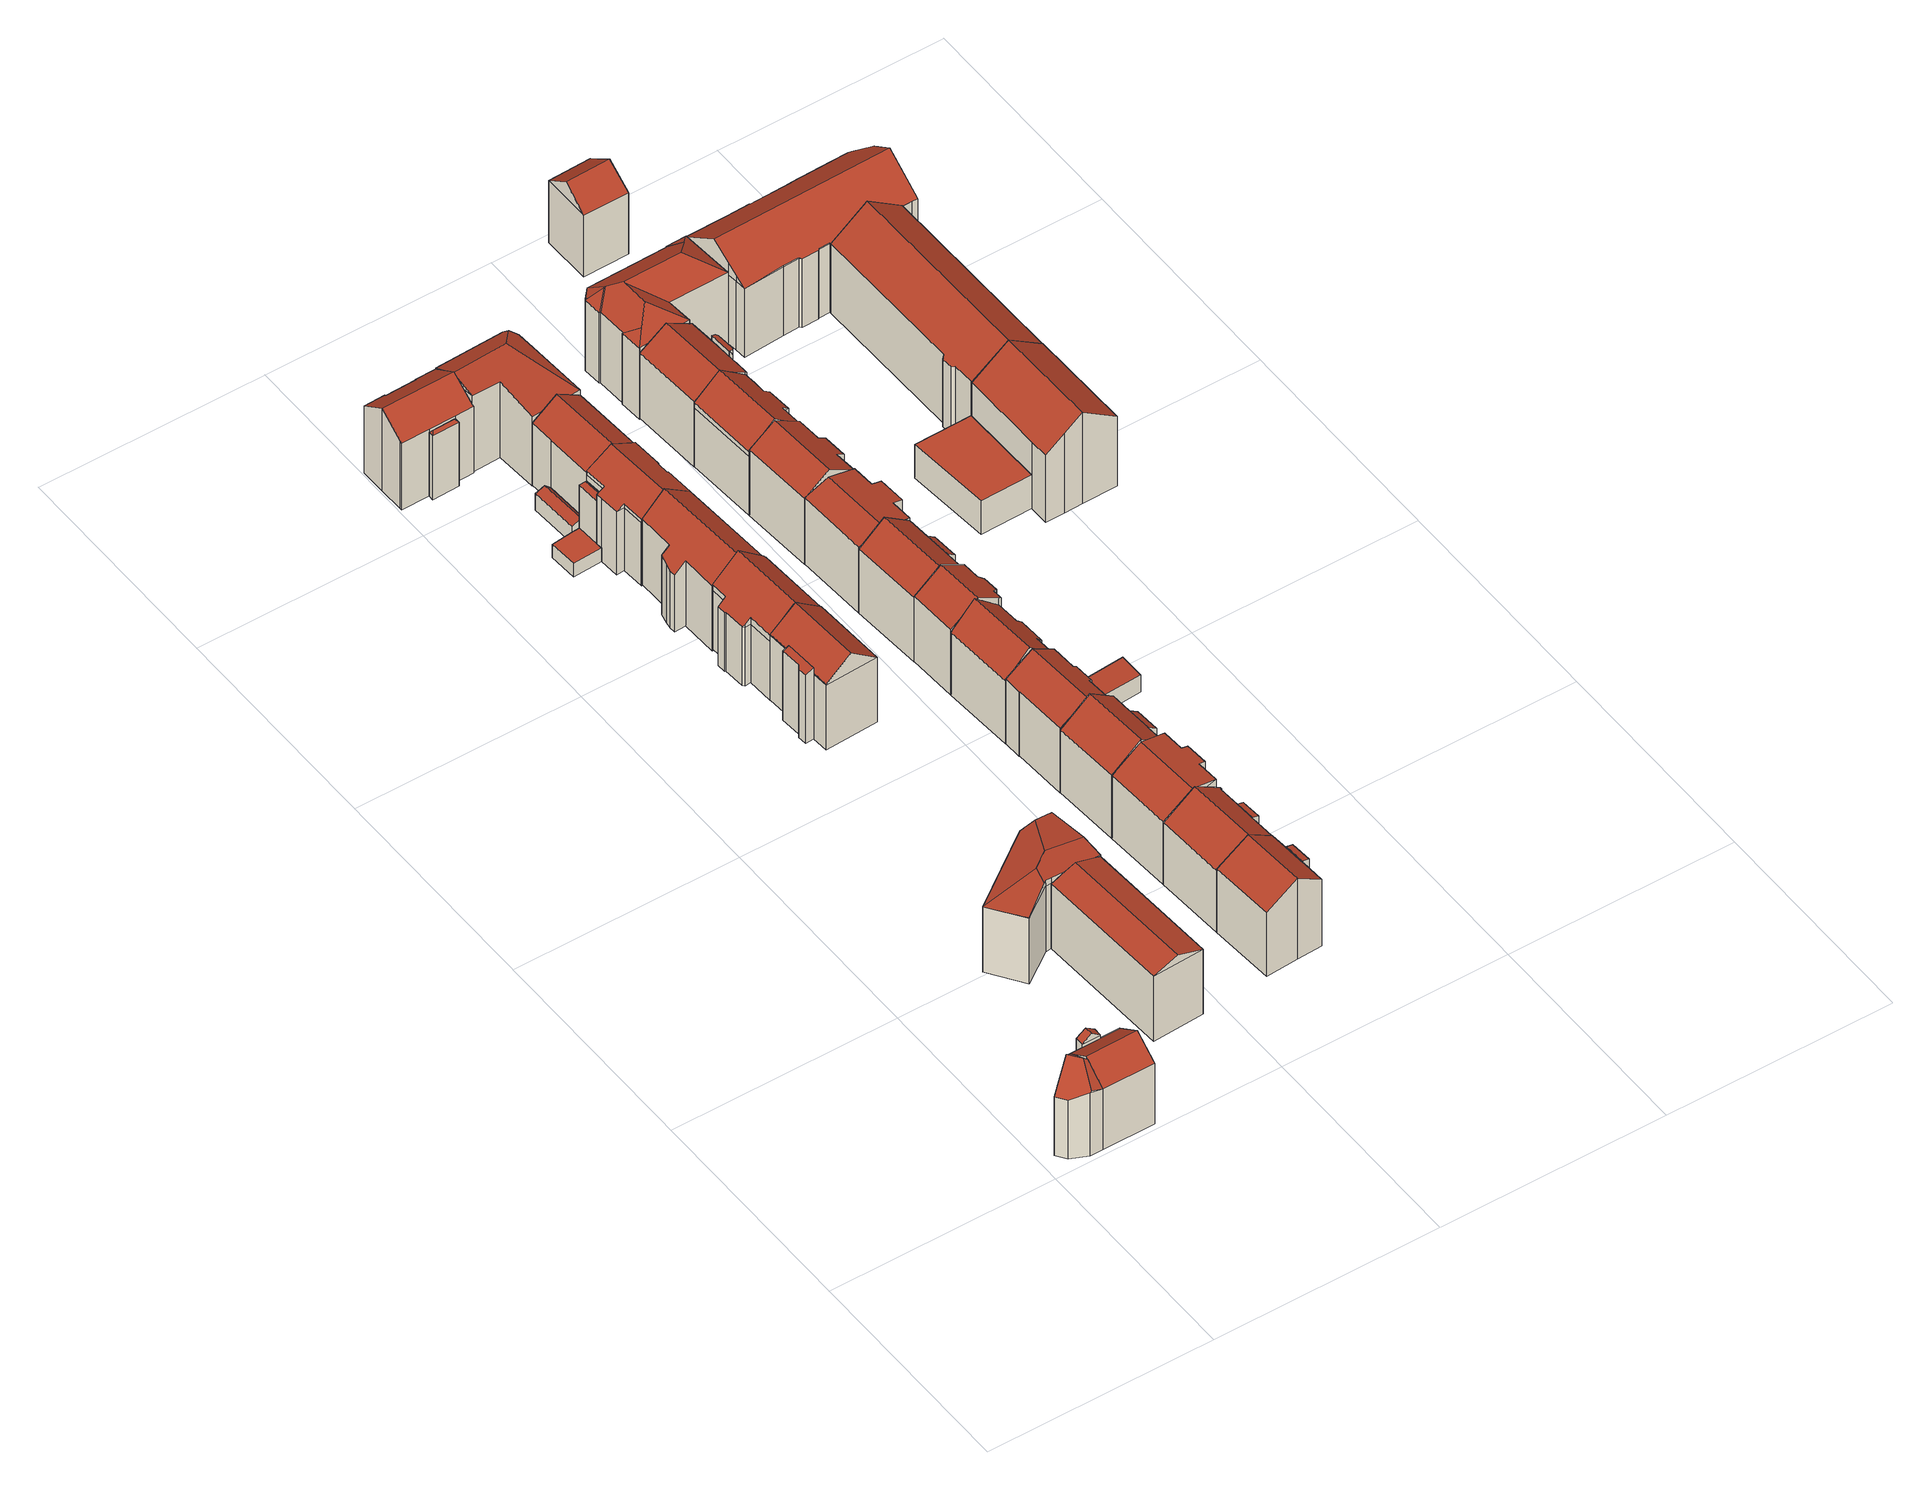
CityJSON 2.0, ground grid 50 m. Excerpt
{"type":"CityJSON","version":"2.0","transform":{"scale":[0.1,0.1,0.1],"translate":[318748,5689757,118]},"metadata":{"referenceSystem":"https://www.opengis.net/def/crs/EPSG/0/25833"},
"CityObjects":{
"building1":{"type":"Building","attributes":{"Gemeindeschluessel":14713000,"Geometrietyp2DReferenz":"3000","function":"31001_9998","roofType":"9999"},"children":["building1-1","building1-2","building1-3"]},
"building1-1":{"type":"BuildingPart","attributes":{"Dachtyp_tdc":"tdcGableRoof","Dachneigung":35.2,"QualitaetDacherkennung":65,"Geometrietyp2DReferenz":"3000","roofType":"3100","measuredHeight":17.97},"parents":["building1"],"geometry":[{"type":"MultiSurface","lod":"2","boundaries":[[[0,1,2,3]],[[1,4,5,2]],[[4,6,7,8,5]],[[9,0,3,10,11]],[[9,12,13,0]],[[14,15,13,12,16]],[[6,16,12,9]],[[4,14,16,6]],[[1,15,14,4]],[[0,13,15,1]],[[3,2,5,8,10]],[[11,7,6,9]],[[11,10,8,7]]],"semantics":{"surfaces":[{"type":"WallSurface"},{"type":"RoofSurface"},{"type":"GroundSurface"},{"type":"ClosureSurface"}],"values":[0,0,0,0,1,1,0,0,0,0,2,0,3]}}]},
"building1-2":{"type":"BuildingPart","attributes":{"Dachtyp_tdc":"tdcGableRoof","Dachneigung":35.56,"QualitaetDacherkennung":68,"Geometrietyp2DReferenz":"3000","roofType":"3100","measuredHeight":19.46},"parents":["building1"],"geometry":[{"type":"MultiSurface","lod":"2","boundaries":[[[17,18,19,20]],[[18,11,10,19]],[[7,21,5,8]],[[21,22,23,5]],[[22,24,25,23]],[[24,26,27,25]],[[26,28,29,27]],[[24,22,21,7,11,18,17,30,31,32]],[[32,33,28,26,24]],[[34,20,19,10,8,5,23,25,27,29]],[[31,35,32]],[[17,20,34,36,30]],[[30,36,35,31]],[[7,8,10,11]],[[35,33,32]],[[34,29,28,36]],[[36,28,33,35]]],"semantics":{"surfaces":[{"type":"WallSurface"},{"type":"RoofSurface"},{"type":"GroundSurface"},{"type":"ClosureSurface"}],"values":[0,0,0,0,0,0,0,1,1,2,0,3,3,3,0,3,3]}}]},
"building1-3":{"type":"BuildingPart","attributes":{"Dachtyp_tdc":"tdcFreeFormRoof","Dachneigung":34.42,"QualitaetDacherkennung":20,"Geometrietyp2DReferenz":"3000","roofType":"5000","measuredHeight":19.52},"parents":["building1"],"geometry":[{"type":"MultiSurface","lod":"2","boundaries":[[[37,38,17,20,39]],[[40,41,29,28]],[[40,42,43,41]],[[42,37,39,43]],[[28,44,45,46]],[[45,44,33,35,31,38,47]],[[46,45,47,37,42,40]],[[40,28,46]],[[38,37,47]],[[39,20,34,29,41,43]],[[30,17,38]],[[36,34,20,17,30]],[[29,34,36,28]],[[38,31,30]],[[33,44,28]],[[30,31,35,36]],[[28,36,35,33]]],"semantics":{"surfaces":[{"type":"WallSurface"},{"type":"RoofSurface"},{"type":"GroundSurface"},{"type":"ClosureSurface"}],"values":[0,0,0,0,1,1,1,0,0,2,0,3,3,0,0,3,3]}}]},
"building2":{"type":"Building","attributes":{"Gemeindeschluessel":14713000,"Geometrietyp2DReferenz":"3000","function":"31001_9998","roofType":"9999"},"children":["building2-1","building2-2"]},
"building2-1":{"type":"BuildingPart","attributes":{"Dachtyp_tdc":"tdcGableRoof","Dachneigung":19.79,"QualitaetDacherkennung":73,"Geometrietyp2DReferenz":"3000","roofType":"3100","measuredHeight":18.66},"parents":["building2"],"geometry":[{"type":"MultiSurface","lod":"2","boundaries":[[[48,49,50,51]],[[49,52,53,50]],[[52,54,55,53]],[[52,49,56]],[[49,48,57,58,59,56]],[[54,52,56,59,60,61]],[[51,50,53,55]],[[51,55,54,48]],[[60,59,58]],[[54,61,57,48]],[[61,60,58,57]]],"semantics":{"surfaces":[{"type":"WallSurface"},{"type":"RoofSurface"},{"type":"GroundSurface"},{"type":"ClosureSurface"}],"values":[0,0,0,0,1,1,2,3,0,3,3]}}]},
"building2-2":{"type":"BuildingPart","attributes":{"Dachtyp_tdc":"tdcFreeFormRoof","Dachneigung":16.15,"QualitaetDacherkennung":37,"Geometrietyp2DReferenz":"3000","roofType":"5000","measuredHeight":18.69},"parents":["building2"],"geometry":[{"type":"MultiSurface","lod":"2","boundaries":[[[62,63,64,65]],[[63,66,48,51,64]],[[67,68,69,55,54]],[[68,70,71,69]],[[70,72,73,71]],[[72,62,65,73]],[[74,75,76,77]],[[78,79,80,72]],[[77,76,62,72,80]],[[81,74,77,80,79,82,83,60,58]],[[67,83,82,68]],[[68,82,79,78,70]],[[70,78,72]],[[63,75,74,81,66]],[[62,76,75,63]],[[65,64,51,55,69,71,73]],[[54,61,67]],[[57,48,66]],[[54,55,51,48]],[[54,48,57,61]],[[67,61,60,83]],[[57,66,81,58]],[[61,57,58,60]]],"semantics":{"surfaces":[{"type":"WallSurface"},{"type":"RoofSurface"},{"type":"GroundSurface"},{"type":"ClosureSurface"}],"values":[0,0,0,0,0,0,1,1,1,1,0,0,0,0,0,2,0,0,3,3,0,0,3]}}]},
"building3":{"type":"Building","attributes":{"Gemeindeschluessel":14713000,"Geometrietyp2DReferenz":"3000","function":"31001_9998","roofType":"9999"},"children":["building3-1","building3-2"]},
"building3-1":{"type":"BuildingPart","attributes":{"Dachtyp_tdc":"tdcPolyFlatRoof","Dachneigung":20.02,"QualitaetDacherkennung":80,"Geometrietyp2DReferenz":"3000","roofType":"2100","measuredHeight":18.22},"parents":["building3"],"geometry":[{"type":"MultiSurface","lod":"2","boundaries":[[[84,85,86,87,88,89]],[[85,90,91,86]],[[90,92,93,91]],[[92,94,95,93]],[[94,96,97,98,99,95]],[[94,92,90,85,84,96]],[[99,87,86,91,93,95]],[[84,89,97,96]],[[88,87,99,98]],[[88,98,97,89]]],"semantics":{"surfaces":[{"type":"WallSurface"},{"type":"RoofSurface"},{"type":"GroundSurface"},{"type":"ClosureSurface"}],"values":[0,0,0,0,0,1,2,0,3,3]}}]},
"building3-2":{"type":"BuildingPart","attributes":{"Dachtyp_tdc":"tdcGableRoof","Dachneigung":38.84,"QualitaetDacherkennung":79,"Geometrietyp2DReferenz":"3000","roofType":"3100","measuredHeight":21.39},"parents":["building3"],"geometry":[{"type":"MultiSurface","lod":"2","boundaries":[[[100,101,102,103]],[[101,88,87,102]],[[98,104,105,99]],[[104,106,107,105]],[[106,100,103,107]],[[106,108,109,100]],[[89,110,109,108,111,112,97]],[[97,112,98]],[[98,112,111,104]],[[104,111,108,106]],[[101,110,89,88]],[[100,109,110,101]],[[103,102,87,99,105,107]],[[99,87,88,98]],[[88,89,97,98]]],"semantics":{"surfaces":[{"type":"WallSurface"},{"type":"RoofSurface"},{"type":"GroundSurface"},{"type":"ClosureSurface"}],"values":[0,0,0,0,0,1,1,0,0,0,0,0,2,3,3]}}]},
"building4":{"type":"Building","attributes":{"Gemeindeschluessel":14713000,"Geometrietyp2DReferenz":"3000","function":"31001_9998","roofType":"9999"},"children":["building4-1","building4-2"]},
"building4-1":{"type":"BuildingPart","attributes":{"Dachtyp_tdc":"tdcFreeFormRoof","Dachneigung":51.9,"QualitaetDacherkennung":33,"Geometrietyp2DReferenz":"3000","roofType":"5000","measuredHeight":17.13},"parents":["building4"],"geometry":[{"type":"MultiSurface","lod":"2","boundaries":[[[113,114,115,116]],[[114,117,118,115]],[[117,119,120,118]],[[121,119,117]],[[122,121,117,114]],[[122,114,113]],[[121,122,113,119]],[[115,118,120,116]],[[116,120,119,113]]],"semantics":{"surfaces":[{"type":"WallSurface"},{"type":"RoofSurface"},{"type":"GroundSurface"},{"type":"ClosureSurface"}],"values":[0,0,0,1,1,1,1,2,3]}}]},
"building4-2":{"type":"BuildingPart","attributes":{"Dachtyp_tdc":"tdcGableRoof","Dachneigung":34.81,"QualitaetDacherkennung":88,"Geometrietyp2DReferenz":"3000","roofType":"3100","measuredHeight":21.3},"parents":["building4"],"geometry":[{"type":"MultiSurface","lod":"2","boundaries":[[[123,124,125,126]],[[124,127,128,125]],[[127,129,130,128]],[[129,131,132,130]],[[131,133,134,132]],[[133,135,136,134]],[[135,137,116,136]],[[137,113,116]],[[138,120,119]],[[138,139,140,120]],[[139,141,142,140]],[[141,143,144,142]],[[143,145,146,144]],[[145,147,148,146]],[[147,123,126,148]],[[143,141,139,138,137,135,133,131]],[[131,129,127,124,123,147,145,143]],[[126,125,128,130,132,134,136,116,120,140,142,144,146,148]],[[138,119,113,137]],[[119,120,116,113]]],"semantics":{"surfaces":[{"type":"WallSurface"},{"type":"RoofSurface"},{"type":"GroundSurface"},{"type":"ClosureSurface"}],"values":[0,0,0,0,0,0,0,0,0,0,0,0,0,0,0,1,1,2,0,3]}}]},
"building5":{"type":"Building","attributes":{"Dachtyp_tdc":"tdcFreeFormRoof","Gemeindeschluessel":14713000,"Dachneigung":40.91,"QualitaetDacherkennung":69,"Geometrietyp2DReferenz":"3000","function":"31001_9998","roofType":"5000","measuredHeight":21.63},"geometry":[{"type":"MultiSurface","lod":"2","boundaries":[[[149,150,151,152]],[[150,153,154,151]],[[153,155,156,154]],[[155,157,158,156]],[[157,159,160,158]],[[159,161,162,160]],[[161,163,164,162]],[[163,165,166,164]],[[165,167,168,166]],[[167,169,170,168]],[[169,171,172,170]],[[171,173,174,172]],[[173,175,176,174]],[[175,149,152,176]],[[177,178,179,180,181,182,183]],[[104,182,181,184,185,173,171,186,187,188,189]],[[161,104,189,163]],[[163,189,188,165]],[[165,188,187,167]],[[167,187,186,169]],[[169,186,171]],[[173,185,175]],[[175,185,184,149]],[[149,184,181,180,150]],[[159,183,182,104,161]],[[157,177,183,159]],[[150,180,179,153]],[[153,179,178,155]],[[155,178,177,157]],[[152,151,154,156,158,160,162,164,166,168,170,172,174,176]]],"semantics":{"surfaces":[{"type":"WallSurface"},{"type":"RoofSurface"},{"type":"GroundSurface"}],"values":[0,0,0,0,0,0,0,0,0,0,0,0,0,0,1,1,0,0,0,0,0,0,0,0,0,0,0,0,0,2]}}]},
"building6":{"type":"Building","attributes":{"Gemeindeschluessel":14713000,"Geometrietyp2DReferenz":"3000","function":"31001_9998","roofType":"9999"},"children":["building6-1","building6-2"]},
"building6-1":{"type":"BuildingPart","attributes":{"Dachtyp_tdc":"tdcPolyFlatRoof","Dachneigung":0,"QualitaetDacherkennung":78,"Geometrietyp2DReferenz":"3000","roofType":"1000","measuredHeight":3.42},"parents":["building6"],"geometry":[{"type":"MultiSurface","lod":"2","boundaries":[[[190,191,192,193]],[[191,194,195,192]],[[194,196,197,195]],[[198,199,200,201]],[[199,190,193,200]],[[199,198,196,194,191,190]],[[193,192,195,197,201,200]],[[201,197,196,198]]],"semantics":{"surfaces":[{"type":"WallSurface"},{"type":"RoofSurface"},{"type":"GroundSurface"},{"type":"ClosureSurface"}],"values":[0,0,0,0,0,1,2,3]}}]},
"building6-2":{"type":"BuildingPart","attributes":{"Dachtyp_tdc":"tdcFreeFormRoof","Dachneigung":50.97,"QualitaetDacherkennung":13,"Geometrietyp2DReferenz":"3000","roofType":"5000","measuredHeight":15.54},"parents":["building6"],"geometry":[{"type":"MultiSurface","lod":"2","boundaries":[[[202,203,204,197]],[[203,205,206,204]],[[205,207,198,201,206]],[[202,197,196]],[[205,203,208,209]],[[203,202,208]],[[202,207,209,208]],[[207,205,209]],[[204,206,201,197]],[[196,198,207,202]],[[197,201,198,196]]],"semantics":{"surfaces":[{"type":"WallSurface"},{"type":"RoofSurface"},{"type":"GroundSurface"},{"type":"ClosureSurface"}],"values":[0,0,0,0,1,1,1,1,2,0,3]}}]},
"building7":{"type":"Building","attributes":{"Gemeindeschluessel":14713000,"Geometrietyp2DReferenz":"3000","function":"31001_9998","roofType":"9999"},"children":["building7-1","building7-2"]},
"building7-1":{"type":"BuildingPart","attributes":{"Dachtyp_tdc":"tdcPolyFlatRoof","Dachneigung":12.65,"QualitaetDacherkennung":88,"Geometrietyp2DReferenz":"3000","roofType":"2100","measuredHeight":17.35},"parents":["building7"],"geometry":[{"type":"MultiSurface","lod":"2","boundaries":[[[210,211,212,213,214]],[[215,216,217]],[[215,218,219,216]],[[218,210,214,219]],[[218,215,220,211,210]],[[214,213,221,216,219]],[[222,212,211,220]],[[222,221,213,212]],[[217,222,220,215]],[[217,216,221,222]]],"semantics":{"surfaces":[{"type":"WallSurface"},{"type":"RoofSurface"},{"type":"GroundSurface"},{"type":"ClosureSurface"}],"values":[0,0,0,0,1,2,0,3,0,3]}}]},
"building7-2":{"type":"BuildingPart","attributes":{"Dachtyp_tdc":"tdcGableRoof","Dachneigung":31.36,"QualitaetDacherkennung":79,"Geometrietyp2DReferenz":"3000","roofType":"3100","measuredHeight":20.63},"parents":["building7"],"geometry":[{"type":"MultiSurface","lod":"2","boundaries":[[[223,224,225,226]],[[224,217,216,225]],[[212,227,228,213]],[[227,229,230,228]],[[229,231,232,230]],[[231,233,234,232]],[[233,223,226,234]],[[229,227,212,222,217,224,223]],[[223,233,231,229]],[[226,225,216,221,213,228,230,232,234]],[[222,221,216,217]],[[212,213,221,222]]],"semantics":{"surfaces":[{"type":"WallSurface"},{"type":"RoofSurface"},{"type":"GroundSurface"},{"type":"ClosureSurface"}],"values":[0,0,0,0,0,0,0,1,1,2,3,3]}}]},
"building8":{"type":"Building","attributes":{"Dachtyp_tdc":"tdcFreeFormRoof","Gemeindeschluessel":14713000,"Dachneigung":40.55,"QualitaetDacherkennung":69,"Geometrietyp2DReferenz":"3000","function":"31001_9998","roofType":"5000","measuredHeight":21.36},"geometry":[{"type":"MultiSurface","lod":"2","boundaries":[[[235,236,237,238]],[[236,239,240,237]],[[239,241,242,240]],[[241,243,244,242]],[[243,245,246,244]],[[245,247,248,246]],[[247,249,250,248]],[[249,251,252,250]],[[251,253,254,252]],[[253,255,256,254]],[[255,257,258,256]],[[257,235,238,258]],[[239,236,235,259,260]],[[245,243,241,260,259,257,255,253,251,249,247]],[[241,239,260]],[[235,257,259]],[[238,237,240,242,244,246,248,250,252,254,256,258]]],"semantics":{"surfaces":[{"type":"WallSurface"},{"type":"RoofSurface"},{"type":"GroundSurface"}],"values":[0,0,0,0,0,0,0,0,0,0,0,0,1,1,0,0,2]}}]},
"building9":{"type":"Building","attributes":{"Gemeindeschluessel":14713000,"Geometrietyp2DReferenz":"3000","function":"31001_9998","roofType":"9999"},"children":["building9-1","building9-2"]},
"building9-1":{"type":"BuildingPart","attributes":{"Dachtyp_tdc":"tdcPolyFlatRoof","Dachneigung":16.59,"QualitaetDacherkennung":93,"Geometrietyp2DReferenz":"3000","roofType":"2100","measuredHeight":17.35},"parents":["building9"],"geometry":[{"type":"MultiSurface","lod":"2","boundaries":[[[261,262,263,264]],[[262,265,263]],[[266,267,268]],[[266,269,270,267]],[[269,261,264,270]],[[269,266,262,261]],[[264,263,267,270]],[[266,268,265,262]],[[268,267,263,265]]],"semantics":{"surfaces":[{"type":"WallSurface"},{"type":"RoofSurface"},{"type":"GroundSurface"},{"type":"ClosureSurface"}],"values":[0,0,0,0,0,1,2,0,3]}}]},
"building9-2":{"type":"BuildingPart","attributes":{"Dachtyp_tdc":"tdcGableRoof","Dachneigung":35.32,"QualitaetDacherkennung":88,"Geometrietyp2DReferenz":"3000","roofType":"3100","measuredHeight":20.91},"parents":["building9"],"geometry":[{"type":"MultiSurface","lod":"2","boundaries":[[[271,272,273,274]],[[272,268,267,273]],[[265,275,276,263]],[[275,277,278,276]],[[277,279,280,278]],[[279,281,282,280]],[[281,283,284,282]],[[283,285,286,284]],[[285,287,288,286]],[[287,271,274,288]],[[283,281,279,277]],[[277,275,265,268,272,271,287,285,283]],[[274,273,267,263,276,278,280,282,284,286,288]],[[263,267,268,265]]],"semantics":{"surfaces":[{"type":"WallSurface"},{"type":"RoofSurface"},{"type":"GroundSurface"},{"type":"ClosureSurface"}],"values":[0,0,0,0,0,0,0,0,0,0,1,1,2,3]}}]},
"building10":{"type":"Building","attributes":{"Dachtyp_tdc":"tdcFreeFormRoof","Gemeindeschluessel":14713000,"Dachneigung":33.41,"QualitaetDacherkennung":77,"Geometrietyp2DReferenz":"3000","function":"31001_9998","roofType":"5000","measuredHeight":20.59},"geometry":[{"type":"MultiSurface","lod":"2","boundaries":[[[289,290,291,292]],[[290,293,294,291]],[[293,295,296,294]],[[295,297,298,296]],[[297,299,300,298]],[[299,301,286,300]],[[301,302,282,286]],[[302,289,292,282]],[[293,290,303,304,301,299,297,295]],[[302,304,303,289]],[[302,301,304]],[[290,289,303]],[[292,291,294,296,298,300,286,282]]],"semantics":{"surfaces":[{"type":"WallSurface"},{"type":"RoofSurface"},{"type":"GroundSurface"}],"values":[0,0,0,0,0,0,0,0,1,1,0,0,2]}}]},
"building11":{"type":"Building","attributes":{"Dachtyp_tdc":"tdcFreeFormRoof","Gemeindeschluessel":14713000,"Dachneigung":30.39,"QualitaetDacherkennung":71,"Geometrietyp2DReferenz":"3000","function":"31001_9998","roofType":"5000","measuredHeight":20.38},"geometry":[{"type":"MultiSurface","lod":"2","boundaries":[[[305,306,307,308]],[[306,309,310,307]],[[309,311,312,310]],[[311,313,314,312]],[[313,315,316,314]],[[315,317,318,316]],[[317,319,320,318]],[[319,321,322,320]],[[321,323,324,322]],[[323,325,326,324]],[[325,327,328,326]],[[327,329,330,328]],[[329,331,332,330]],[[331,333,334,332]],[[333,305,308,334]],[[335,336,337,338,339,340,341,323,321,319,342]],[[343,344,345,346,347,339,338,235]],[[306,343,235,309]],[[309,235,338,337,311]],[[327,340,339,347,329]],[[329,347,346,331]],[[331,346,345,333]],[[333,345,344,305]],[[305,344,343,306]],[[315,335,342,317]],[[317,342,319]],[[325,341,340,327]],[[323,341,325]],[[311,337,336,313]],[[313,336,335,315]],[[308,307,310,312,314,316,318,320,322,324,326,328,330,332,334]]],"semantics":{"surfaces":[{"type":"WallSurface"},{"type":"RoofSurface"},{"type":"GroundSurface"}],"values":[0,0,0,0,0,0,0,0,0,0,0,0,0,0,0,1,1,0,0,0,0,0,0,0,0,0,0,0,0,0,2]}}]},
"building12":{"type":"Building","attributes":{"Gemeindeschluessel":14713000,"Geometrietyp2DReferenz":"3000","function":"31001_9998","roofType":"9999"},"children":["building12-1","building12-2"]},
"building12-1":{"type":"BuildingPart","attributes":{"Dachtyp_tdc":"tdcGableRoof","Dachneigung":21.47,"QualitaetDacherkennung":10,"Geometrietyp2DReferenz":"3000","roofType":"3100","measuredHeight":5.15},"parents":["building12"],"geometry":[{"type":"MultiSurface","lod":"2","boundaries":[[[348,349,350,351]],[[349,352,353,350]],[[352,354,355,353]],[[354,356,357,355]],[[356,358,359,357]],[[358,360,361,359]],[[358,356,354,352]],[[352,349,348,360,358]],[[351,350,353,355,357,359,361]],[[348,351,361,360]]],"semantics":{"surfaces":[{"type":"WallSurface"},{"type":"RoofSurface"},{"type":"GroundSurface"},{"type":"ClosureSurface"}],"values":[0,0,0,0,0,0,1,1,2,3]}}]},
"building12-2":{"type":"BuildingPart","attributes":{"Dachtyp_tdc":"tdcGableRoof","Dachneigung":34.53,"QualitaetDacherkennung":81,"Geometrietyp2DReferenz":"3000","roofType":"3100","measuredHeight":19.85},"parents":["building12"],"geometry":[{"type":"MultiSurface","lod":"2","boundaries":[[[362,363,364,365]],[[363,366,367,364]],[[366,368,369,367]],[[368,370,371,369]],[[370,372,348,351,371]],[[373,362,365,361,360]],[[370,368,366,363]],[[363,362,373,372,370]],[[365,364,367,369,371,351,361]],[[360,348,372,373]],[[360,361,351,348]]],"semantics":{"surfaces":[{"type":"WallSurface"},{"type":"RoofSurface"},{"type":"GroundSurface"},{"type":"ClosureSurface"}],"values":[0,0,0,0,0,0,1,1,2,0,3]}}]},
"building13":{"type":"Building","attributes":{"Gemeindeschluessel":14713000,"Geometrietyp2DReferenz":"3000","function":"31001_9998","roofType":"9999"},"children":["building13-1","building13-2"]},
"building13-1":{"type":"BuildingPart","attributes":{"Dachtyp_tdc":"tdcGableRoof","Dachneigung":36.36,"QualitaetDacherkennung":85,"Geometrietyp2DReferenz":"3000","roofType":"3100","measuredHeight":21.21},"parents":["building13"],"geometry":[{"type":"MultiSurface","lod":"2","boundaries":[[[374,375,376,377]],[[375,378,379,376]],[[378,380,381,379]],[[380,289,382,381]],[[289,383,384,382]],[[383,385,386,384]],[[385,387,388,386]],[[387,389,390,388]],[[385,383,289,380]],[[380,378,375,374,389,387,385]],[[377,376,379,381,382,384,386,388,390]],[[377,390,389,374]]],"semantics":{"surfaces":[{"type":"WallSurface"},{"type":"RoofSurface"},{"type":"GroundSurface"},{"type":"ClosureSurface"}],"values":[0,0,0,0,0,0,0,0,1,1,2,3]}}]},
"building13-2":{"type":"BuildingPart","attributes":{"Dachtyp_tdc":"tdcPolyFlatRoof","Dachneigung":37.17,"QualitaetDacherkennung":92,"Geometrietyp2DReferenz":"3000","roofType":"2100","measuredHeight":17.24},"parents":["building13"],"geometry":[{"type":"MultiSurface","lod":"2","boundaries":[[[389,391,392,390]],[[391,393,394,392]],[[393,374,377,394]],[[393,391,389,374]],[[377,390,392,394]],[[389,390,377,374]]],"semantics":{"surfaces":[{"type":"WallSurface"},{"type":"RoofSurface"},{"type":"GroundSurface"},{"type":"ClosureSurface"}],"values":[0,0,0,1,2,3]}}]},
"building14":{"type":"Building","attributes":{"Dachtyp_tdc":"tdcFreeFormRoof","Gemeindeschluessel":14713000,"Dachneigung":10.6,"QualitaetDacherkennung":44,"Geometrietyp2DReferenz":"3000","function":"31001_9998","roofType":"5000","measuredHeight":20.61},"geometry":[{"type":"MultiSurface","lod":"2","boundaries":[[[395,396,397,398]],[[396,399,400,397]],[[399,401,402,400]],[[401,403,404,402]],[[403,405,406,404]],[[405,407,408,406]],[[407,409,410,408]],[[409,395,398,410]],[[399,411,412,403,401]],[[412,411,396,395,413]],[[405,403,412,413,409,407]],[[395,409,413]],[[399,396,411]],[[398,397,400,402,404,406,408,410]]],"semantics":{"surfaces":[{"type":"WallSurface"},{"type":"RoofSurface"},{"type":"GroundSurface"}],"values":[0,0,0,0,0,0,0,0,1,1,1,0,0,2]}}]},
"building15":{"type":"Building","attributes":{"Dachtyp_tdc":"tdcGableRoof","Gemeindeschluessel":14713000,"Dachneigung":33.57,"QualitaetDacherkennung":83,"Geometrietyp2DReferenz":"3000","function":"31001_9998","roofType":"3100","measuredHeight":20.66},"geometry":[{"type":"MultiSurface","lod":"2","boundaries":[[[414,415,416,417]],[[415,418,419,416]],[[418,420,421,419]],[[420,422,423,421]],[[422,424,425,423]],[[424,426,427,425]],[[426,428,429,427]],[[428,430,431,429]],[[430,432,433,431]],[[432,434,435,433]],[[434,436,437,435]],[[436,438,439,437]],[[438,440,441,439]],[[440,414,417,441]],[[436,434,432,430,428,426]],[[426,424,422,420,418,415,414,440,438,436]],[[417,416,419,421,423,425,427,429,431,433,435,437,439,441]]],"semantics":{"surfaces":[{"type":"WallSurface"},{"type":"RoofSurface"},{"type":"GroundSurface"}],"values":[0,0,0,0,0,0,0,0,0,0,0,0,0,0,1,1,2]}}]},
"building16":{"type":"Building","attributes":{"Dachtyp_tdc":"tdcFreeFormRoof","Gemeindeschluessel":14713000,"Dachneigung":42.16,"QualitaetDacherkennung":86,"Geometrietyp2DReferenz":"3000","function":"31001_9998","roofType":"5000","measuredHeight":21.23},"geometry":[{"type":"MultiSurface","lod":"2","boundaries":[[[442,443,444,445]],[[443,446,447,444]],[[446,448,449,447]],[[448,450,451,449]],[[450,452,453,451]],[[452,454,455,453]],[[454,456,457,455]],[[456,442,445,457]],[[458,454,452,450,448,446,443,459]],[[456,458,459,442]],[[443,442,459]],[[456,454,458]],[[445,444,447,449,451,453,455,457]]],"semantics":{"surfaces":[{"type":"WallSurface"},{"type":"RoofSurface"},{"type":"GroundSurface"}],"values":[0,0,0,0,0,0,0,0,1,1,0,0,2]}}]},
"building17":{"type":"Building","attributes":{"Dachtyp_tdc":"tdcGableRoof","Gemeindeschluessel":14713000,"Dachneigung":34.04,"QualitaetDacherkennung":81,"Geometrietyp2DReferenz":"3000","function":"31001_9998","roofType":"3100","measuredHeight":20.96},"geometry":[{"type":"MultiSurface","lod":"2","boundaries":[[[460,461,462,463]],[[461,464,465,462]],[[464,466,467,465]],[[466,468,469,467]],[[468,470,471,469]],[[470,472,473,471]],[[472,474,444,473]],[[474,475,476,444]],[[475,477,445,476]],[[477,478,479,445]],[[478,460,463,479]],[[475,474,472,470,468,466,464,461,460]],[[460,478,477,475]],[[463,462,465,467,469,471,473,444,476,445,479]]],"semantics":{"surfaces":[{"type":"WallSurface"},{"type":"RoofSurface"},{"type":"GroundSurface"}],"values":[0,0,0,0,0,0,0,0,0,0,0,1,1,2]}}]},
"building18":{"type":"Building","attributes":{"Gemeindeschluessel":14713000,"Geometrietyp2DReferenz":"3000","function":"31001_9998","roofType":"9999"},"children":["building18-1","building18-2"]},
"building18-1":{"type":"BuildingPart","attributes":{"Dachtyp_tdc":"tdcGableRoof","Dachneigung":37.96,"QualitaetDacherkennung":83,"Geometrietyp2DReferenz":"3000","roofType":"3100","measuredHeight":21.01},"parents":["building18"],"geometry":[{"type":"MultiSurface","lod":"2","boundaries":[[[480,481,482,483]],[[481,484,485,482]],[[486,487,488,489]],[[487,490,491,488]],[[490,492,493,491]],[[492,494,495,493]],[[494,480,483,495]],[[490,487,486,484,481,480]],[[480,494,492,490]],[[483,482,485,489,488,491,493,495]],[[486,489,485,484]]],"semantics":{"surfaces":[{"type":"WallSurface"},{"type":"RoofSurface"},{"type":"GroundSurface"},{"type":"ClosureSurface"}],"values":[0,0,0,0,0,0,0,1,1,2,3]}}]},
"building18-2":{"type":"BuildingPart","attributes":{"Dachtyp_tdc":"tdcPolyFlatRoof","Dachneigung":35.54,"QualitaetDacherkennung":92,"Geometrietyp2DReferenz":"3000","roofType":"2100","measuredHeight":16.5},"parents":["building18"],"geometry":[{"type":"MultiSurface","lod":"2","boundaries":[[[496,485,484]],[[496,497,498,485]],[[497,499,500,498]],[[499,501,486,489,500]],[[501,499,497,496]],[[485,498,500,489]],[[484,486,501,496]],[[484,485,489,486]]],"semantics":{"surfaces":[{"type":"WallSurface"},{"type":"RoofSurface"},{"type":"GroundSurface"},{"type":"ClosureSurface"}],"values":[0,0,0,0,1,2,0,3]}}]},
"building19":{"type":"Building","attributes":{"Dachtyp_tdc":"tdcFreeFormRoof","Gemeindeschluessel":14713000,"Dachneigung":15.09,"QualitaetDacherkennung":72,"Geometrietyp2DReferenz":"3000","function":"31001_9998","roofType":"5000","measuredHeight":18.79},"geometry":[{"type":"MultiSurface","lod":"2","boundaries":[[[502,503,504,505]],[[503,506,507,504]],[[506,508,509,507]],[[508,510,511,509]],[[510,512,513,511]],[[512,514,515,513]],[[514,516,517,515]],[[516,502,505,517]],[[506,503,518,519,514,512,510,508]],[[516,519,518,502]],[[516,514,519]],[[503,502,518]],[[505,504,507,509,511,513,515,517]]],"semantics":{"surfaces":[{"type":"WallSurface"},{"type":"RoofSurface"},{"type":"GroundSurface"}],"values":[0,0,0,0,0,0,0,0,1,1,0,0,2]}}]},
"building20":{"type":"Building","attributes":{"Dachtyp_tdc":"tdcFreeFormRoof","Gemeindeschluessel":14713000,"Dachneigung":33.46,"QualitaetDacherkennung":78,"Geometrietyp2DReferenz":"3000","function":"31001_9998","roofType":"5000","measuredHeight":20.79},"geometry":[{"type":"MultiSurface","lod":"2","boundaries":[[[520,521,522,523]],[[521,524,525,522]],[[524,526,527,525]],[[526,528,529,527]],[[528,530,531,529]],[[530,532,533,531]],[[532,534,535,533]],[[534,520,523,535]],[[534,536,537,520]],[[536,532,530,528,526,524,521,537]],[[521,520,537]],[[534,532,536]],[[523,522,525,527,529,531,533,535]]],"semantics":{"surfaces":[{"type":"WallSurface"},{"type":"RoofSurface"},{"type":"GroundSurface"}],"values":[0,0,0,0,0,0,0,0,1,1,0,0,2]}}]},
"building21":{"type":"Building","attributes":{"Dachtyp_tdc":"tdcPolyFlatRoof","Gemeindeschluessel":14713000,"Dachneigung":6.21,"QualitaetDacherkennung":67,"Geometrietyp2DReferenz":"3000","function":"31001_9998","roofType":"2100","measuredHeight":4.92},"geometry":[{"type":"MultiSurface","lod":"2","boundaries":[[[538,539,540,541]],[[539,542,543,540]],[[542,544,545,543]],[[544,538,541,545]],[[544,542,539,538]],[[541,540,543,545]]],"semantics":{"surfaces":[{"type":"WallSurface"},{"type":"RoofSurface"},{"type":"GroundSurface"}],"values":[0,0,0,0,1,2]}}]},
"building22":{"type":"Building","attributes":{"Dachtyp_tdc":"tdcFreeFormRoof","Gemeindeschluessel":14713000,"Dachneigung":39.43,"QualitaetDacherkennung":86,"Geometrietyp2DReferenz":"3000","function":"31001_9998","roofType":"5000","measuredHeight":21.2},"geometry":[{"type":"MultiSurface","lod":"2","boundaries":[[[546,547,548,549]],[[547,550,551,548]],[[550,552,553,551]],[[552,554,555,553]],[[554,556,557,555]],[[556,558,559,557]],[[558,560,561,559]],[[560,562,563,561]],[[562,546,549,563]],[[564,565,554,552,566,567,568,569,570]],[[570,569,571,572]],[[558,564,570,572,560]],[[560,572,571,562]],[[562,571,569,568,546]],[[546,568,567,547]],[[547,567,566,550]],[[550,566,552]],[[556,565,564,558]],[[554,565,556]],[[549,548,551,553,555,557,559,561,563]]],"semantics":{"surfaces":[{"type":"WallSurface"},{"type":"RoofSurface"},{"type":"GroundSurface"}],"values":[0,0,0,0,0,0,0,0,0,1,1,0,0,0,0,0,0,0,0,2]}}]},
"building23":{"type":"Building","attributes":{"Gemeindeschluessel":14713000,"Geometrietyp2DReferenz":"3000","function":"31001_9998","roofType":"9999"},"children":["building23-1","building23-2"]},
"building23-1":{"type":"BuildingPart","attributes":{"Dachtyp_tdc":"tdcFreeFormRoof","Dachneigung":33.43,"QualitaetDacherkennung":77,"Geometrietyp2DReferenz":"3000","roofType":"5000","measuredHeight":20.68},"parents":["building23"],"geometry":[{"type":"MultiSurface","lod":"2","boundaries":[[[573,574,575,576]],[[574,577,578,575]],[[577,579,580,578]],[[579,581,582,580]],[[581,583,584,582]],[[583,585,586,584]],[[585,587,588,586]],[[587,589,590,588]],[[589,591,592,590]],[[591,593,594,592]],[[587,585,583,581]],[[581,579,577,574,573,593,591,589,587]],[[594,576,575,578,580,582,584,586,588,590,592]],[[576,594,593,573]]],"semantics":{"surfaces":[{"type":"WallSurface"},{"type":"RoofSurface"},{"type":"GroundSurface"},{"type":"ClosureSurface"}],"values":[0,0,0,0,0,0,0,0,0,0,1,1,2,3]}}]},
"building23-2":{"type":"BuildingPart","attributes":{"Dachtyp_tdc":"tdcPolyFlatRoof","Dachneigung":20.2,"QualitaetDacherkennung":70,"Geometrietyp2DReferenz":"3000","roofType":"2100","measuredHeight":18.05},"parents":["building23"],"geometry":[{"type":"MultiSurface","lod":"2","boundaries":[[[595,596,597,598]],[[596,599,600,597]],[[599,601,602,600]],[[601,603,604,602]],[[603,605,573,576,604]],[[606,595,598,594,593]],[[606,605,603,601,599,596,595]],[[598,597,600,602,604,576,594]],[[593,573,605,606]],[[593,594,576,573]]],"semantics":{"surfaces":[{"type":"WallSurface"},{"type":"RoofSurface"},{"type":"GroundSurface"},{"type":"ClosureSurface"}],"values":[0,0,0,0,0,0,1,2,0,3]}}]},
"building24":{"type":"Building","attributes":{"Dachtyp_tdc":"tdcFreeFormRoof","Gemeindeschluessel":14713000,"Dachneigung":34.48,"QualitaetDacherkennung":44,"Geometrietyp2DReferenz":"3000","function":"31001_9998","roofType":"5000","measuredHeight":22.12},"geometry":[{"type":"MultiSurface","lod":"2","boundaries":[[[607,608,609,610]],[[608,611,612,609]],[[611,613,614,612]],[[613,615,616,614]],[[615,617,618,616]],[[617,619,620,618]],[[619,621,622,620]],[[621,623,624,622]],[[623,625,626,624]],[[625,627,628,626]],[[627,629,630,628]],[[629,631,632,630]],[[631,633,634,632]],[[633,635,636,634]],[[635,637,638,636]],[[637,607,610,638]],[[639,640,637,635]],[[641,639,635,633]],[[642,643,644,645,641,633,631]],[[646,642,631,629]],[[647,646,629,627]],[[647,627,625]],[[643,642,646,647,625,623]],[[644,643,623,621]],[[648,645,644,621,619]],[[649,650,651,648,619,617]],[[649,617,615]],[[650,649,615,613]],[[651,650,613,611]],[[641,645,648,651,611,608]],[[640,639,641,608,607]],[[640,607,637]],[[610,609,612,614,616,618,620,622,624,626,628,630,632,634,636,638]]],"semantics":{"surfaces":[{"type":"WallSurface"},{"type":"RoofSurface"},{"type":"GroundSurface"}],"values":[0,0,0,0,0,0,0,0,0,0,0,0,0,0,0,0,1,1,1,1,1,1,1,1,1,1,1,1,1,1,1,1,2]}}]},
"building25":{"type":"Building","attributes":{"Dachtyp_tdc":"tdcPolyFlatRoof","Gemeindeschluessel":14713000,"Dachneigung":0,"QualitaetDacherkennung":72,"Geometrietyp2DReferenz":"3000","function":"31001_9998","roofType":"1000","measuredHeight":8.62},"geometry":[{"type":"MultiSurface","lod":"2","boundaries":[[[652,653,654,655]],[[653,656,657,654]],[[656,658,659,657]],[[658,660,661,659]],[[660,652,655,661]],[[660,658,656,653,652]],[[655,654,657,659,661]]],"semantics":{"surfaces":[{"type":"WallSurface"},{"type":"RoofSurface"},{"type":"GroundSurface"}],"values":[0,0,0,0,0,1,2]}}]},
"building26":{"type":"Building","attributes":{"Dachtyp_tdc":"tdcGableRoof","Gemeindeschluessel":14713000,"Dachneigung":36.9,"QualitaetDacherkennung":77,"Geometrietyp2DReferenz":"3000","function":"31001_9998","roofType":"3100","measuredHeight":19.98},"geometry":[{"type":"MultiSurface","lod":"2","boundaries":[[[662,663,664,665]],[[663,666,667,664]],[[666,668,669,667]],[[668,662,665,669]],[[666,663,670]],[[662,668,671]],[[663,662,671,670]],[[668,666,670,671]],[[665,664,667,669]]],"semantics":{"surfaces":[{"type":"WallSurface"},{"type":"RoofSurface"},{"type":"GroundSurface"}],"values":[0,0,0,0,0,0,1,1,2]}}]},
"building27":{"type":"Building","attributes":{"Dachtyp_tdc":"tdcGableRoof","Gemeindeschluessel":14713000,"Dachneigung":36.9,"QualitaetDacherkennung":78,"Geometrietyp2DReferenz":"3000","function":"31001_9998","roofType":"3100","measuredHeight":23.44},"geometry":[{"type":"MultiSurface","lod":"2","boundaries":[[[672,673,654,657]],[[673,674,675,654]],[[674,676,677,675]],[[676,678,679,677]],[[678,680,681,679]],[[680,682,683,681]],[[682,684,685,683]],[[684,672,657,685]],[[680,678,676,674]],[[674,673,672,684,682,680]],[[657,654,675,677,679,681,683,685]]],"semantics":{"surfaces":[{"type":"WallSurface"},{"type":"RoofSurface"},{"type":"GroundSurface"}],"values":[0,0,0,0,0,0,0,0,1,1,2]}}]},
"building28":{"type":"Building","attributes":{"Gemeindeschluessel":14713000,"Geometrietyp2DReferenz":"3000","function":"31001_9998","roofType":"9999"},"children":["building28-1","building28-2"]},
"building28-1":{"type":"BuildingPart","attributes":{"Dachtyp_tdc":"tdcFreeFormRoof","Dachneigung":35.09,"QualitaetDacherkennung":50,"Geometrietyp2DReferenz":"3000","roofType":"5000","measuredHeight":23.64},"parents":["building28"],"geometry":[{"type":"MultiSurface","lod":"2","boundaries":[[[686,687,688,689]],[[687,690,691,688]],[[690,692,693,691]],[[692,694,695,693]],[[694,696,697,695]],[[696,698,699,697]],[[700,701,702,703]],[[701,704,705,702]],[[704,706,707,705]],[[706,708,709,707]],[[708,710,711,709]],[[710,712,713,711]],[[712,714,715,713]],[[714,716,717,715]],[[716,718,719,717]],[[718,720,721,719]],[[720,722,723,721]],[[722,724,725,723]],[[724,726,727,725]],[[726,728,729,727]],[[728,730,731,729]],[[730,732,733,731]],[[732,734,735,733]],[[734,736,737,735]],[[736,686,689,737]],[[706,738,739,700,740,698,741,696,694,742,743,744,745,714,746,747,708]],[[748,749,750,751,752,753,754,755,756,757,758,759,760,743,742]],[[720,760,759,722]],[[718,744,743,760,720]],[[722,759,758,724]],[[724,758,757,726]],[[726,757,756,728]],[[728,756,755,730]],[[730,755,754,732]],[[732,754,753,734]],[[734,753,752,736]],[[736,752,751,686]],[[686,751,750,687]],[[687,750,749,690]],[[690,749,748,692]],[[692,748,742,694]],[[710,747,746,712]],[[708,747,710]],[[712,746,714]],[[716,745,744,718]],[[714,745,716]],[[696,741,698]],[[700,739,701]],[[701,739,738,704]],[[704,738,706]],[[689,688,691,693,695,697,699,761,703,702,705,707,709,711,713,715,717,719,721,723,725,727,729,731,733,735,737]],[[703,761,740,700]],[[761,699,698,740]]],"semantics":{"surfaces":[{"type":"WallSurface"},{"type":"RoofSurface"},{"type":"GroundSurface"},{"type":"ClosureSurface"}],"values":[0,0,0,0,0,0,0,0,0,0,0,0,0,0,0,0,0,0,0,0,0,0,0,0,0,1,1,0,0,0,0,0,0,0,0,0,0,0,0,0,0,0,0,0,0,0,0,0,0,0,2,3,3]}}]},
"building28-2":{"type":"BuildingPart","attributes":{"Dachtyp_tdc":"tdcGableRoof","Dachneigung":36.49,"QualitaetDacherkennung":76,"Geometrietyp2DReferenz":"3000","roofType":"3100","measuredHeight":23.76},"parents":["building28"],"geometry":[{"type":"MultiSurface","lod":"2","boundaries":[[[762,763,764,765]],[[763,766,767,764]],[[766,768,769,767]],[[768,770,771,769]],[[770,772,700,703,771]],[[773,774,775,699,698]],[[774,674,776,775]],[[674,777,778,776]],[[777,779,780,778]],[[779,762,765,780]],[[674,774,773,781]],[[781,772,770,768,766,763,762,779,777,674]],[[765,764,767,769,771,703,761,699,775,776,778,780]],[[740,700,772,781]],[[761,703,700,740]],[[773,698,740,781]],[[761,740,698,699]]],"semantics":{"surfaces":[{"type":"WallSurface"},{"type":"RoofSurface"},{"type":"GroundSurface"},{"type":"ClosureSurface"}],"values":[0,0,0,0,0,0,0,0,0,0,1,1,2,0,3,0,3]}}]}
},
"vertices":[
[135,128,177],[176,128,177],[176,128,12],[135,128,12],[176,111,177],[176,111,12],[176,110,177],[176,110,169],[176,110,12],[136,110,177],[136,110,12],[136,110,169],[157,110,192],[157,128,192],[176,111,178],[176,128,178],[176,110,178],
[107,100,176],[107,110,169],[107,110,12],[107,100,12],[176,111,169],[220,111,169],[220,111,12],[221,57,207],[221,57,12],[221,2,168],[221,2,12],[107,2,168],[107,2,12],[107,98,177],[107,93,181],[107,56,207],[107,51,203],[107,56,12],[107,56,201],[107,56,173],
[26,41,162],[107,100,177],[26,41,12],[78,2,175],[78,2,12],[42,19,162],[42,19,12],[107,51,204],[100,53,208],[82,2,177],[80,80,208],
[437,483,178],[454,183,177],[454,183,11],[437,483,11],[341,177,177],[341,177,11],[324,477,177],[324,477,11],[397,180,198],[432,483,179],[423,483,182],[380,480,198],[356,479,189],[329,477,179],
[354,619,179],[428,624,179],[428,624,11],[354,619,11],[437,483,179],[324,477,179],[311,476,179],[311,476,11],[240,426,179],[240,426,11],[188,499,179],[188,499,11],[434,532,189],[428,624,180],[389,621,185],[352,537,198],[240,426,180],[305,472,194],[313,508,198],[437,483,181],[311,476,194],[324,477,192],
[279,1163,191],[260,1162,184],[260,1162,9],[279,1163,9],[279,1163,175],[279,1163,178],[259,1182,184],[259,1182,9],[264,1189,186],[264,1189,9],[261,1235,186],[261,1235,9],[275,1236,191],[275,1236,177],[275,1236,175],[275,1236,9],
[398,1133,175],[281,1127,175],[281,1127,9],[398,1133,9],[271,1290,175],[271,1290,9],[389,1297,175],[389,1297,9],[330,1293,223],[339,1130,223],[281,1127,178],[271,1290,177],[275,1236,178],
[125,2075,167],[125,2064,167],[125,2064,3],[125,2075,3],[66,2063,167],[66,2063,3],[66,2074,167],[66,2074,3],[70,2069,174],[119,2070,174],
[49,2187,178],[118,2189,178],[118,2189,3],[49,2187,3],[118,2192,176],[118,2192,3],[163,2193,176],[163,2193,3],[164,2136,215],[164,2136,3],[165,2080,177],[165,2080,3],[166,2076,174],[166,2076,3],[125,2075,174],[66,2074,174],[5,2073,174],[5,2073,3],[5,2078,177],[5,2078,3],[4,2133,215],[4,2133,3],[3,2190,176],[3,2190,3],[49,2191,176],[49,2191,3],
[261,1457,158],[378,1463,158],[378,1463,8],[261,1457,8],[378,1461,158],[378,1461,8],[378,1460,158],[378,1460,8],[380,1460,158],[380,1460,8],[389,1297,158],[389,1297,8],[271,1290,158],[271,1290,8],[268,1347,158],[268,1347,8],[255,1346,158],[255,1346,8],[251,1350,158],[251,1350,8],[248,1397,158],[248,1397,8],[246,1397,158],[246,1397,8],[245,1417,158],[245,1417,8],[263,1418,158],[263,1418,8],[380,1460,173],[378,1460,174],[378,1461,174],[378,1463,174],[319,1460,225],[329,1293,225],[389,1297,173],[261,1457,174],[263,1418,174],[248,1397,160],[251,1350,160],[255,1346,164],[268,1347,175],
[164,1757,35],[160,1820,35],[160,1820,1],[164,1757,1],[208,1825,35],[208,1825,1],[224,1826,35],[224,1826,1],[227,1775,35],[228,1761,35],[228,1761,1],[227,1775,1],
[224,1826,145],[241,1827,145],[241,1827,1],[245,1776,145],[245,1776,1],[227,1775,145],[233,1818,156],[236,1784,156],
[739,256,184],[725,255,188],[725,255,184],[725,255,14],[739,256,14],[721,303,188],[721,303,14],[721,303,185],[736,304,184],[736,304,14],[724,255,188],[724,255,14],[724,255,185],
[664,341,221],[718,343,185],[718,343,14],[664,341,14],[728,200,184],[728,200,14],[673,197,221],[673,197,14],[601,193,177],[601,193,14],[592,337,177],[592,337,14],
[365,1677,171],[378,1464,171],[378,1464,2],[365,1677,2],[378,1463,172],[378,1463,2],[261,1457,167],[261,1457,2],[261,1458,167],[261,1458,2],[258,1538,169],[258,1538,2],[233,1537,147],[233,1537,2],[232,1550,147],[232,1550,2],[234,1564,149],[234,1564,2],[239,1587,155],[239,1587,2],[256,1587,170],[256,1587,2],[254,1669,171],[254,1669,2],[305,1673,216],[318,1460,216],
[728,400,183],[715,399,187],[715,399,13],[728,400,13],[715,399,184],[713,444,186],[713,444,13],[713,444,184],[725,444,183],[725,444,13],
[713,495,182],[710,495,184],[710,495,13],[713,495,13],[718,343,184],[718,343,13],[663,340,222],[663,340,13],[592,337,172],[592,337,13],[583,493,172],[583,493,13],[654,496,222],[654,496,13],[704,499,189],[704,499,13],[713,500,182],[713,500,13],
[574,643,174],[695,650,208],[695,650,13],[574,643,13],[698,601,208],[698,601,13],[712,601,206],[712,601,13],[715,550,206],[715,550,13],[701,549,208],[701,549,13],[704,499,208],[583,493,174],[641,647,219],[650,496,219],
[358,1740,161],[361,1740,161],[361,1740,0],[358,1740,0],[365,1677,161],[365,1677,0],[254,1669,161],[254,1669,0],[252,1669,161],[252,1669,0],[252,1670,161],[252,1670,0],[249,1719,161],[249,1719,0],[231,1718,161],[231,1718,0],[228,1761,161],[228,1761,0],[227,1775,161],[227,1775,0],[245,1776,161],[245,1776,0],[241,1827,161],[241,1827,0],[355,1836,161],[355,1836,0],[359,1768,161],[359,1768,0],[357,1768,161],[357,1768,0],[252,1670,171],[252,1669,171],[254,1669,172],[309,1673,204],[298,1831,204],[241,1827,171],[245,1776,171],[249,1719,171],[361,1740,171],[358,1740,172],[357,1768,172],[359,1768,171],[355,1836,171],
[243,1827,40],[241,1827,42],[241,1827,5],[243,1827,5],[229,1826,56],[229,1826,5],[208,1825,48],[208,1825,5],[202,1933,48],[202,1933,5],[223,1934,56],[223,1934,5],[237,1935,41],[237,1935,5],
[234,1989,164],[291,1993,203],[291,1993,5],[234,1989,5],[345,1996,166],[345,1996,5],[355,1836,166],[355,1836,5],[301,1832,203],[301,1832,5],[243,1827,164],[237,1935,164],
[693,698,184],[692,698,184],[692,698,12],[693,698,12],[695,650,184],[695,650,12],[642,647,224],[642,647,12],[574,643,12],[565,793,173],[565,793,12],[633,797,224],[633,797,12],[687,800,184],[687,800,12],[689,753,184],[689,753,12],
[709,754,169],[709,754,12],[712,699,169],[712,699,12],
[163,2192,179],[313,2195,183],[313,2195,2],[163,2192,2],[334,2175,180],[334,2175,2],[337,2133,180],[337,2133,2],[345,1996,180],[345,1996,2],[234,1989,180],[234,1989,2],[228,2082,197],[228,2082,2],[165,2080,198],[165,2080,2],[321,2188,187],[286,2146,209],[164,2139,209],
[677,903,180],[680,858,180],[680,858,11],[677,903,11],[673,857,185],[673,857,11],[677,804,184],[677,804,11],[686,804,179],[686,804,11],[687,800,178],[687,800,11],[627,796,217],[627,796,11],[565,793,176],[565,793,11],[558,912,176],[558,912,11],[557,912,175],[557,912,11],[556,953,177],[556,953,11],[617,956,217],[617,956,11],[667,959,185],[667,959,11],[670,903,185],[670,903,11],
[546,1112,171],[657,1119,172],[657,1119,10],[546,1112,10],[660,1068,172],[660,1068,10],[672,1069,161],[672,1069,10],[675,1009,161],[675,1009,10],[664,1009,172],[664,1009,10],[667,959,172],[667,959,10],[556,953,171],[556,953,10],[611,956,223],[601,1116,223],
[602,1224,220],[657,1228,185],[657,1228,10],[602,1224,10],[659,1190,185],[659,1190,10],[670,1184,178],[670,1184,10],[672,1148,179],[672,1148,10],[662,1143,185],[662,1143,10],[663,1120,185],[663,1120,10],[657,1119,189],[609,1116,220],[609,1116,10],[546,1112,177],[540,1220,177],[540,1220,10],
[588,1383,219],[647,1387,173],[647,1387,9],[588,1383,9],[650,1336,173],[650,1336,9],[654,1276,173],[657,1228,173],[657,1228,9],[654,1276,9],[598,1224,219],[598,1224,9],[540,1220,173],[540,1220,9],[530,1380,173],[530,1380,9],
[650,1336,174],[667,1336,161],[667,1336,9],[671,1277,161],[671,1277,9],[654,1276,174],
[521,1539,178],[637,1547,180],[637,1547,8],[521,1539,8],[640,1497,180],[640,1497,8],[662,1498,174],[662,1498,8],[666,1437,174],[666,1437,8],[644,1435,180],[644,1435,8],[647,1387,180],[647,1387,8],[530,1380,177],[530,1380,8],[577,1543,196],[587,1383,196],
[511,1699,175],[627,1706,176],[627,1706,7],[511,1699,7],[630,1652,176],[630,1652,7],[647,1653,165],[647,1653,7],[651,1599,165],[651,1599,7],[633,1598,176],[633,1598,7],[637,1547,176],[637,1547,7],[521,1539,175],[521,1539,7],[578,1543,215],[569,1702,215],
[826,970,63],[830,918,58],[830,918,14],[826,970,14],[745,913,58],[745,913,14],[742,964,63],[742,964,14],
[618,1865,157],[620,1838,157],[620,1838,6],[618,1865,6],[621,1812,157],[621,1812,6],[636,1813,157],[636,1813,6],[640,1759,157],[640,1759,6],[624,1758,157],[624,1758,6],[627,1706,157],[627,1706,6],[511,1699,157],[511,1699,6],[501,1859,157],[501,1859,6],[627,1706,170],[624,1758,170],[621,1812,170],[620,1838,170],[618,1865,170],[559,1862,218],[569,1702,218],[501,1859,170],[511,1699,170],
[620,1907,172],[621,1897,172],[621,1897,5],[620,1907,5],[622,1866,172],[622,1866,5],[618,1865,175],[618,1865,5],[562,1862,212],[562,1862,5],[501,1859,172],[501,1859,5],[492,2018,172],[492,2018,5],[552,2021,212],[552,2021,5],[606,2024,176],[606,2024,5],[612,2025,172],[612,2025,5],[616,1969,172],[616,1969,5],
[625,1970,182],[629,1966,181],[629,1966,5],[625,1970,5],[632,1926,181],[632,1926,5],[628,1919,182],[628,1919,5],[619,1918,186],[619,1918,5],[620,1907,186],[616,1969,186],
[482,2176,185],[501,2198,185],[501,2198,4],[482,2176,4],[679,2201,185],[679,2201,4],[679,2203,185],[679,2203,4],[724,2204,185],[724,2204,4],[724,2202,185],[724,2202,4],[733,2083,185],[733,2083,4],[602,2082,185],[602,2082,4],[606,2024,185],[606,2024,4],[492,2018,185],[492,2018,4],[490,2016,185],[490,2016,4],[487,2066,185],[487,2066,4],[489,2066,185],[489,2066,4],[485,2132,185],[485,2132,4],[483,2133,185],[483,2133,4],[480,2174,185],[480,2174,4],[513,2163,207],[487,2172,189],[517,2164,208],[515,2045,202],[545,2078,224],[542,2139,224],[543,2140,225],[513,2044,202],[491,2019,186],[670,2142,225],[722,2202,186],[705,2182,199],[705,2181,199],
[937,1608,93],[937,1606,93],[937,1606,7],[937,1608,7],[940,1420,93],[940,1420,7],[827,1419,93],[827,1419,7],[811,1606,93],[811,1606,7],
[613,2480,163],[708,2484,162],[708,2484,4],[613,2480,4],[715,2373,161],[715,2373,4],[615,2371,162],[615,2371,4],[712,2429,203],[614,2426,203],
[940,1420,179],[937,1606,179],[1019,1607,241],[1019,1607,7],[1096,1609,185],[1096,1609,7],[1100,1379,185],[1100,1379,7],[1023,1378,241],[1023,1378,7],[983,1377,211],[983,1377,7],[940,1377,179],[940,1377,7],
[1088,2212,179],[1093,2209,179],[1093,2209,3],[1088,2212,3],[1121,2182,179],[1121,2182,3],[1122,2179,179],[1122,2179,3],[1125,2046,179],[1125,2046,3],[1113,2046,179],[1113,2046,3],[1090,2045,179],[1090,2045,3],[929,2041,179],[929,2043,179],[929,2043,3],[929,2041,3],[905,2043,179],[905,2043,3],[903,2041,179],[903,2041,3],[866,2040,179],[866,2040,3],[862,2044,179],[862,2044,3],[827,2043,179],[827,2043,3],[737,2037,179],[737,2037,3],[735,2061,179],[735,2061,3],[733,2083,179],[733,2083,3],[724,2202,179],[724,2202,3],[724,2204,179],[724,2204,3],[814,2204,179],[814,2204,3],[865,2206,179],[865,2206,3],[865,2205,179],[865,2205,3],[958,2206,179],[958,2206,3],[958,2208,179],[958,2208,3],[1050,2210,179],[1050,2210,3],[1050,2211,179],[1050,2211,3],[905,2043,181],[929,2043,181],[1012,2043,179],[1090,2045,180],[1123,2132,240],[730,2123,240],[733,2083,212],[735,2061,196],[827,2043,182],[862,2044,182],[1122,2179,207],[1121,2182,204],[1093,2209,185],[1088,2212,183],[1050,2211,183],[1050,2210,184],[958,2208,184],[958,2206,185],[865,2205,184],[865,2206,184],[814,2204,184],[724,2204,183],[724,2202,184],[1012,2043,3],
[936,1656,180],[931,1662,176],[931,1662,3],[936,1656,3],[930,1687,176],[930,1687,3],[935,1692,180],[935,1692,3],[936,1693,180],[936,1693,3],[929,2041,180],[1090,2045,183],[1096,1609,184],[1096,1609,3],[1019,1607,3],[937,1606,180],[937,1606,3],[937,1608,180],[937,1608,3],[1012,2043,241]
]}
